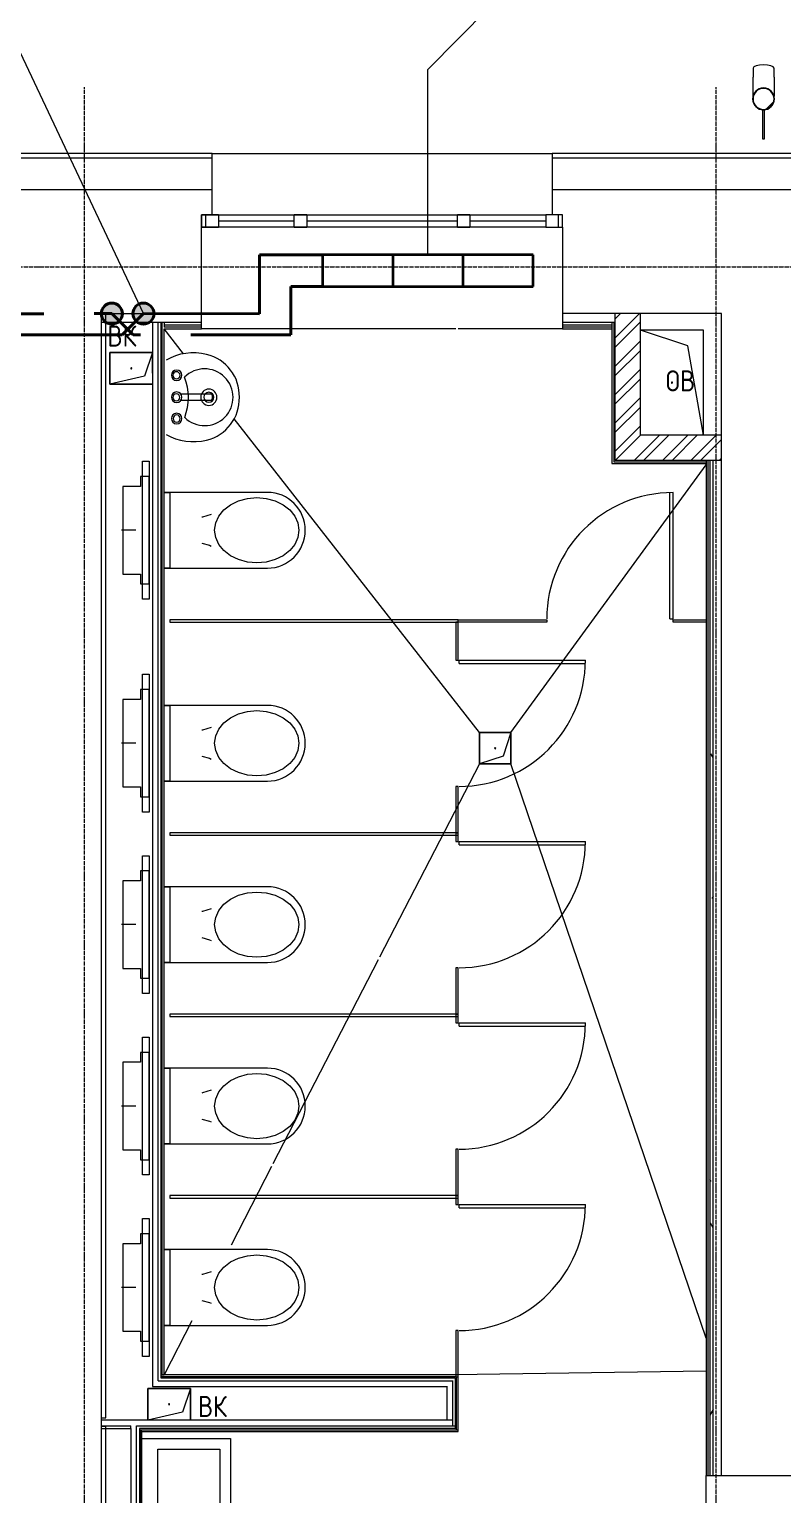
# Model space of a CAD drawing. Header units: millimetres. Extents: x -3929 to 624051, y 52832 to 514950.
# Drawn here: x 178546 to 182125, y 338339 to 345301 of the extents above; entities that cross this region are included whole.
import ezdxf
from ezdxf import colors
from ezdxf.entities.mleader import LeaderData, LeaderLine
from ezdxf.math import Vec2, Vec3

# ---------------------------------------------------------------- set-up
doc = ezdxf.new("R2010")
doc.units = ezdxf.units.MM
for name, pattern in [('ADSK_Линия сетки', [25, 20, -2.5, 0, -2.5]), ('ADSK_Штриховая_ш2 п1', [3, 2, -1]), ('Hidden', [7.14375, 4.7625, -2.38125])]:
    doc.linetypes.add(name, pattern=pattern)
for name, color, linetype, lineweight in [('_ Окна', 7, 'Continuous', 9), ('Аннотация', 7, 'Continuous', 18), ('Двери', 7, 'Continuous', 9), ('Двери открывание', 7, 'Continuous', 9), ('Обобщенные модели', 7, 'Continuous', 18), ('ОВ-О-Оборудование', 32, 'Continuous', 35), ('ОВ-ТЕКСТ', 7, 'Continuous', 25), ('Окна', 7, 'Continuous', 9), ('Оси', 253, 'Continuous', 9), ('Перекрытие', 7, 'Continuous', 18), ('Сантехника', 7, 'Continuous', 18), ('Стены внутренние', 7, 'Continuous', 18), ('Стены наружные', 7, 'Continuous', 18), ('Стены несущие', 7, 'Continuous', 30), ('Стены отделка', 7, 'Continuous', 30), ('Стены штриховка', 7, 'Continuous', 9)]:
    doc.layers.add(name, color=color, linetype=linetype, lineweight=lineweight)
doc.layers.add('стояки', color=7, linetype='Continuous')
doc.layers.add('т11.1', color=1, linetype='Continuous', true_color=0xff0000)
doc.layers.add('т21.1', color=5, linetype='Continuous', true_color=0x0000ff)
doc.styles.add('GOST Common_4', font='GOST_Common.ttf', dxfattribs={"width": 0.9, "height": 200})
doc.styles.add('СТИЛЬ', font='simplex.shx', dxfattribs={"width": 0.65})

# ---------------------------------------------------------------- blocks, each defined once
blk = doc.blocks.new('*U2876')
at = {"layer": 'ОВ-О-Оборудование', "color": 32, "ltscale": 0.1, "true_color": 0xcd6928}
for p, q in [((500, 75), (-500, 75)), ((-500, 75), (-500, -75)), ((-166.7, 75), (-166.7, -75)), ((166.7, 75), (166.7, -75)), ((500, -75), (500, 75)), ((-500, -75), (500, -75))]:
    blk.add_line(p, q, dxfattribs=at)
blk = doc.blocks.new('3 этаж')
at = {"color": 253, "linetype": 'Continuous', "lineweight": 0}
for p, q in [((372068, -66379.9), (372183.1, -66264.9)), ((372068, -66290.1), (372093.2, -66264.9)), ((372068, -66424.8), (372188, -66304.8)), ((372068, -66514.6), (372188, -66394.6)), ((372068, -66559.5), (372188, -66439.5)), ((372068, -66649.3), (372188, -66529.3)), ((372068, -66694.2), (372188, -66574.2)), ((372068, -66784), (372188, -66664)), ((372068, -66828.9), (372188, -66708.9)), ((372068, -66918.7), (372188, -66798.7)), ((372068.8, -66962.9), (372188.8, -66842.9)), ((372158.6, -66962.9), (372278.6, -66842.9)), ((372203.5, -66962.9), (372323.5, -66842.9)), ((372293.3, -66962.9), (372413.3, -66842.9)), ((372338.2, -66962.9), (372458.2, -66842.9)), ((372428, -66962.9), (372548, -66842.9)), ((372472.9, -66962.9), (372573, -66862.7)), ((372562.7, -66962.9), (372573, -66952.5))]:
    blk.add_line(p, q, dxfattribs=at)
at = {"layer": '_ Окна', "color": 253, "lineweight": 0}
for p, q in [((370103.4, -65854.9), (370103.4, -65794.9)), ((370103.4, -65794.9), (370183.4, -65794.9)), ((370123.4, -65854.9), (370123.4, -65794.9)), ((370183.4, -65794.9), (370183.4, -65854.9)), ((370543.4, -65854.9), (370543.4, -65794.9)), ((370543.4, -65794.9), (370603.4, -65794.9)), ((370603.4, -65794.9), (370603.4, -65854.9)), ((371318.4, -65854.9), (371318.4, -65794.9)), ((371318.4, -65794.9), (371378.4, -65794.9)), ((371378.4, -65794.9), (371378.4, -65854.9)), ((371738.4, -65794.9), (371738.4, -65854.9)), ((371818.4, -65794.9), (371738.4, -65794.9)), ((371798.4, -65854.9), (371798.4, -65794.9)), ((371818.4, -65854.9), (371818.4, -65794.9)), ((370183.4, -65854.9), (370103.4, -65854.9)), ((370183.4, -65824.9), (370543.4, -65824.9)), ((370603.4, -65854.9), (370543.4, -65854.9)), ((370603.4, -65824.9), (371318.4, -65824.9)), ((371378.4, -65854.9), (371318.4, -65854.9)), ((371378.4, -65824.9), (371738.4, -65824.9)), ((371738.4, -65854.9), (371818.4, -65854.9))]:
    blk.add_line(p, q, dxfattribs=at)
at = {"layer": 'Двери', "color": 253, "lineweight": 0}
for p, q in [((372327.2, -67715.3), (372327.2, -67115.3)), ((372343.2, -67715.3), (372343.2, -67115.3)), ((372327.2, -67715.3), (372343.2, -67715.3)), ((371327, -67927.3), (371327, -67911.3)), ((371327, -67911.3), (371927, -67911.3)), ((371327, -67927.3), (371927, -67927.3)), ((371327, -68789.3), (371327, -68773.3)), ((371327, -68773.3), (371927, -68773.3)), ((371327, -68789.3), (371927, -68789.3)), ((371927, -68789.3), (371927, -68773.3)), ((371327, -69651.3), (371327, -69635.3)), ((371327, -69635.3), (371927, -69635.3)), ((371327, -69651.3), (371927, -69651.3)), ((371927, -69651.3), (371927, -69635.3)), ((371327, -70513.3), (371327, -70497.3)), ((371327, -70497.3), (371927, -70497.3)), ((371327, -70513.3), (371927, -70513.3)), ((371927, -70513.3), (371927, -70497.3))]:
    blk.add_line(p, q, dxfattribs=at)
at = {"layer": 'Двери открывание', "color": 253, "lineweight": 0}
for centre, start, end in [((372343.2, -67715.3), 90, 180), ((371327, -67911.3), 270, 0), ((371327, -68773.3), 270, 0), ((371327, -69635.3), 270, 0), ((371327, -70497.3), 270, 0)]:
    blk.add_arc(centre, 600, start, end, dxfattribs=at)
at = {"layer": 'Обобщенные модели', "color": 253, "lineweight": 0}
for p, q in [((372723, -65098.7), (372723, -65141.2)), ((372823, -65141.2), (372823, -65098.7)), ((372723, -65143.6), (372723, -65141.2)), ((372723, -65149.2), (372723, -65143.6)), ((372723, -65154.8), (372723, -65149.2)), ((372723, -65160.2), (372723, -65154.8)), ((372723, -65165.6), (372723, -65160.2)), ((372723, -65170.8), (372723, -65165.6)), ((372723, -65175.9), (372723, -65170.8)), ((372823, -65141.2), (372823, -65146.9)), ((372823, -65146.9), (372823, -65152.5)), ((372823, -65152.5), (372823, -65158)), ((372823, -65158), (372823, -65163.4)), ((372823, -65163.4), (372823, -65168.6)), ((372823, -65168.6), (372823, -65173.8)), ((372723, -65180.9), (372723, -65175.9)), ((372723, -65185.7), (372723, -65180.9)), ((372723, -65190.4), (372723, -65185.7)), ((372723, -65195), (372723, -65190.4)), ((372723, -65199.4), (372723, -65195)), ((372723, -65203.6), (372723, -65199.4)), ((372723, -65207.6), (372723, -65203.6)), ((372723, -65211.5), (372723, -65207.6)), ((372723, -65215.2), (372723, -65211.5)), ((372723, -65218.7), (372723, -65215.2)), ((372723, -65222), (372723, -65218.7)), ((372723, -65225), (372723, -65222)), ((372723, -65227.9), (372723, -65225)), ((372723, -65230.6), (372723, -65227.9)), ((372723, -65231.9), (372723, -65230.6)), ((372823, -65173.8), (372823, -65178.8)), ((372823, -65178.8), (372823, -65183.7)), ((372823, -65183.7), (372823, -65188.5)), ((372823, -65188.5), (372823, -65193.1)), ((372823, -65193.1), (372823, -65197.6)), ((372823, -65197.6), (372823, -65201.9)), ((372823, -65201.9), (372823, -65206)), ((372823, -65206), (372823, -65209.9)), ((372823, -65209.9), (372823, -65213.7)), ((372823, -65213.7), (372823, -65217.2)), ((372823, -65217.2), (372823, -65220.6)), ((372823, -65220.6), (372823, -65223.8)), ((372823, -65223.8), (372823, -65226.7)), ((372823, -65226.7), (372823, -65229.5)), ((372823, -65229.5), (372823, -65231.9)), ((372768, -65296), (372768, -65434.9)), ((372778, -65434.9), (372778, -65296)), ((372768, -65434.9), (372778, -65434.9)), ((372488, -66342.9), (372188, -66342.9)), ((372413, -66417.9), (372188, -66342.9)), ((372488, -66342.9), (372188, -66342.9)), ((372488, -66842.9), (372488, -66342.9)), ((372488, -66842.9), (372488, -66342.9)), ((372488, -66842.9), (372413, -66417.9)), ((369668, -66600.4), (369668, -66450.4)), ((369668, -66450.4), (369870.4, -66450.4)), ((369870.4, -66450.4), (369668, -66450.4)), ((369668, -66450.4), (369668, -66600.4)), ((369870.4, -66450.4), (369832.9, -66562.9)), ((369870.4, -66450.4), (369870.4, -66600.4)), ((369870.4, -66547.6), (369870.4, -66450.4)), ((369832.9, -66562.9), (369668, -66600.4)), ((369870.4, -66600.4), (369668, -66600.4)), ((369668, -66600.4), (369867.4, -66600.4)), ((371323, -67719.3), (369953, -67719.3)), ((369953, -67719.3), (369953, -67731.3)), ((369953, -67731.3), (371323, -67731.3)), ((371323, -67731.3), (371311, -67731.3)), ((371311, -67731.3), (371311, -67911.3)), ((371323, -67731.3), (371323, -67719.3)), ((371323, -67719.3), (371743.2, -67719.3)), ((371323, -67731.3), (371323, -67719.3)), ((371743.2, -67731.3), (371323, -67731.3)), ((371323, -67911.3), (371323, -67731.3)), ((371743.2, -67719.3), (371743.2, -67731.3)), ((372343.2, -67719.3), (372500.2, -67719.3)), ((372343.2, -67731.3), (372343.2, -67719.3)), ((372500.2, -67731.3), (372343.2, -67731.3)), ((372500.2, -67719.3), (372500.2, -67731.3)), ((371311, -67911.3), (371323, -67911.3)), ((371423, -68404.9), (371423, -68254.9)), ((371423, -68254.9), (371573, -68254.9)), ((371573, -68254.9), (371423, -68254.9)), ((371423, -68254.9), (371423, -68404.9)), ((371573, -68254.9), (371535.5, -68367.4)), ((371573, -68254.9), (371573, -68404.9)), ((371573, -68404.9), (371573, -68254.9)), ((371535.5, -68367.4), (371423, -68404.9)), ((371573, -68404.9), (371423, -68404.9)), ((371423, -68404.9), (371573, -68404.9)), ((371323, -68511.3), (371311, -68511.3)), ((371311, -68511.3), (371311, -68731.3)), ((371323, -68731.3), (371323, -68511.3)), ((371323, -68731.3), (369953, -68731.3)), ((369953, -68731.3), (369953, -68743.3)), ((369953, -68743.3), (371323, -68743.3)), ((371323, -68731.3), (371311, -68731.3)), ((371311, -68731.3), (371311, -68773.3)), ((371311, -68731.3), (371323, -68731.3)), ((371311, -68773.3), (371323, -68773.3)), ((371323, -68743.3), (371323, -68731.3)), ((371323, -68773.3), (371323, -68731.3)), ((371323, -69373.3), (371311, -69373.3)), ((371311, -69373.3), (371311, -69593.3)), ((371323, -69593.3), (371323, -69373.3)), ((371323, -69593.3), (369953, -69593.3)), ((369953, -69593.3), (369953, -69605.3)), ((369953, -69605.3), (371323, -69605.3)), ((371323, -69593.3), (371311, -69593.3)), ((371311, -69593.3), (371311, -69635.3)), ((371311, -69593.3), (371323, -69593.3)), ((371323, -69605.3), (371323, -69593.3)), ((371323, -69635.3), (371323, -69593.3)), ((371311, -69635.3), (371323, -69635.3)), ((371323, -70235.3), (371311, -70235.3)), ((371311, -70235.3), (371311, -70455.3)), ((371323, -70455.3), (371323, -70235.3)), ((371323, -70455.3), (369953, -70455.3)), ((369953, -70455.3), (369953, -70467.3)), ((371311, -70455.3), (371323, -70455.3)), ((371323, -70455.3), (371311, -70455.3)), ((371311, -70455.3), (371311, -70497.3)), ((371323, -70467.3), (371323, -70455.3)), ((371323, -70497.3), (371323, -70455.3)), ((369953, -70467.3), (371323, -70467.3)), ((371311, -70497.3), (371323, -70497.3)), ((371323, -71097.3), (371311, -71097.3)), ((371311, -71097.3), (371311, -71317.3)), ((371323, -71317.3), (371323, -71097.3)), ((371311, -71317.3), (371323, -71317.3)), ((369848, -71522.3), (369848, -71372.3)), ((369848, -71372.3), (370050.4, -71372.3)), ((370050.4, -71372.3), (369848, -71372.3)), ((369848, -71372.3), (369848, -71522.3)), ((370050.4, -71372.3), (370012.9, -71484.8)), ((370050.4, -71372.3), (370050.4, -71522.3)), ((370050.4, -71522.3), (370050.4, -71372.3)), ((370012.9, -71484.8), (369848, -71522.3))]:
    blk.add_line(p, q, dxfattribs=at)
at = {"layer": 'Обобщенные модели', "color": 253, "linetype": 'Continuous', "lineweight": 0}
blk.add_line((372787.2, -65291.6), (372820.8, -65258), dxfattribs=at)
at = {"layer": 'Обобщенные модели', "color": 253, "lineweight": 0}
for centre, radius, start, end in [((372773, -65244.9), 52, 90, 270), ((372773, -65244.9), 50, 90, 270), ((372773, -65244.9), 52, 270, 90), ((372773, -65244.9), 50, 270, 90), ((369769.2, -66525.4), 2.5, 0, 180), ((369769.2, -66525.4), 2.5, 120, 180), ((369769.2, -66525.4), 2.5, 180, 0), ((369769.2, -66525.4), 2.5, 240, 345), ((369769.2, -66525.4), 2.5, 15, 90), ((372338, -66592.9), 2.5, 0, 180), ((372338, -66592.9), 2.5, 60, 180), ((372338, -66592.9), 2.5, 180, 0), ((372338, -66592.9), 2.5, 180, 285), ((372338, -66592.9), 2.5, 15, 30), ((371498, -68329.9), 2.5, 0, 180), ((371498, -68329.9), 2.5, 120, 180), ((371498, -68329.9), 2.5, 180, 0), ((371498, -68329.9), 2.5, 240, 345), ((371498, -68329.9), 2.5, 15, 90), ((369949.2, -71447.3), 2.5, 0, 180), ((369949.2, -71447.3), 2.5, 120, 180), ((369949.2, -71447.3), 2.5, 180, 0), ((369949.2, -71447.3), 2.5, 240, 345), ((369949.2, -71447.3), 2.5, 15, 90)]:
    blk.add_arc(centre, radius, start, end, dxfattribs=at)
for start_param, end_param in [(4.712389, 6.283185), (3.141593, 4.712389)]:
    blk.add_ellipse((372773, -65098.7), major_axis=(-50, 0), ratio=0.309017, start_param=start_param, end_param=end_param, dxfattribs=at)
at = {"layer": 'Окна', "color": 253, "lineweight": 0}
for p, q in [((370103.4, -65794.9), (370103.4, -65854.9)), ((370183.4, -65794.9), (370103.4, -65794.9)), ((370183.4, -65794.9), (370543.4, -65794.9)), ((370603.4, -65794.9), (370543.4, -65794.9)), ((370603.4, -65794.9), (371318.4, -65794.9)), ((371378.4, -65794.9), (371318.4, -65794.9)), ((371378.4, -65794.9), (371738.4, -65794.9)), ((371818.4, -65794.9), (371738.4, -65794.9)), ((371818.4, -65854.9), (371818.4, -65794.9)), ((370103.4, -65854.9), (370183.4, -65854.9)), ((370543.4, -65854.9), (370183.4, -65854.9)), ((370543.4, -65854.9), (370603.4, -65854.9)), ((371318.4, -65854.9), (370603.4, -65854.9)), ((371318.4, -65854.9), (371378.4, -65854.9)), ((371738.4, -65854.9), (371378.4, -65854.9)), ((371738.4, -65854.9), (371818.4, -65854.9))]:
    blk.add_line(p, q, dxfattribs=at)
at = {"layer": 'Оси', "color": 253, "linetype": 'ADSK_Линия сетки', "lineweight": 0}
for p, q in [((369547.6, -89970), (369547.6, -65189.4)), ((372547.6, -89970), (372547.6, -65189.4)), ((351838.9, -66042.4), (418402.9, -66042.4))]:
    blk.add_line(p, q, dxfattribs=at)
at = {"layer": 'Перекрытие', "color": 253, "lineweight": 0}
for p, q in [((370017.4, -66455.6), (369925.5, -66337.9)), ((371423, -68254.9), (370258.8, -66764.5)), ((371573, -68254.9), (372500.2, -66982.8)), ((371423, -68404.9), (370949.1, -69323.3)), ((372500, -71133.8), (371573, -68404.9)), ((370943, -69335.3), (370442.5, -70305.3)), ((370436.3, -70317.3), (370243.4, -70691.1)), ((370057.7, -71051.1), (369925.5, -71307.3)), ((372500, -71290.5), (371303, -71307.3))]:
    blk.add_line(p, q, dxfattribs=at)
at = {"layer": 'Сантехника', "color": 253, "lineweight": 0}
for p, q in [((370149.2, -66647.4), (370005, -66647.4)), ((370149.2, -66677.4), (370005, -66677.4)), ((369823, -67621.8), (369823, -66966.8)), ((369823, -66966.8), (369854, -66966.8)), ((369854, -66966.8), (369854, -67621.8)), ((369814, -67039.3), (369814, -67086.3)), ((369854, -67039.3), (369814, -67039.3)), ((369854, -67549.3), (369854, -67039.3)), ((369729, -67086.3), (369729, -67502.3)), ((369814, -67086.3), (369729, -67086.3)), ((369910.2, -67114.3), (369908, -67114.3)), ((369908, -67114.3), (369910.2, -67114.3)), ((370416.1, -67114.3), (369925.4, -67114.3)), ((369925.4, -67114.3), (369953, -67114.3)), ((369953, -67114.3), (369953, -67474.3)), ((370209.2, -67197.7), (370240.8, -67173.1)), ((370240.8, -67173.1), (370278.7, -67154.7)), ((370278.7, -67154.7), (370321, -67143.2)), ((370321, -67143.2), (370365.5, -67139.3)), ((370365.5, -67139.3), (370410, -67143.2)), ((370410, -67143.2), (370452.3, -67154.7)), ((370452.3, -67154.7), (370490.2, -67173.1)), ((370490.2, -67173.1), (370521.9, -67197.7)), ((370107.9, -67232), (370105.2, -67232.6)), ((370149.3, -67219.3), (370107.9, -67232)), ((370165.5, -67294.3), (370170.5, -67259.8)), ((370170.5, -67259.8), (370185.3, -67227.1)), ((370185.3, -67227.1), (370209.2, -67197.7)), ((370521.9, -67197.7), (370545.7, -67227.1)), ((370545.7, -67227.1), (370560.5, -67259.8)), ((370560.5, -67259.8), (370565.5, -67294.3)), ((369790.7, -67294.3), (369722.7, -67294.3)), ((370170.5, -67328.8), (370165.5, -67294.3)), ((370185.3, -67361.6), (370170.5, -67328.8)), ((370560.5, -67328.8), (370545.7, -67361.6)), ((370565.5, -67294.3), (370560.5, -67328.8)), ((370105.2, -67356), (370140.7, -67366)), ((370140.7, -67366), (370149.3, -67369.3)), ((370209.2, -67390.9), (370185.3, -67361.6)), ((370240.8, -67415.5), (370209.2, -67390.9)), ((370521.9, -67390.9), (370490.2, -67415.5)), ((370545.7, -67361.6), (370521.9, -67390.9)), ((370278.7, -67434), (370240.8, -67415.5)), ((370321, -67445.4), (370278.7, -67434)), ((370365.5, -67449.3), (370321, -67445.4)), ((370410, -67445.4), (370365.5, -67449.3)), ((370452.3, -67434), (370410, -67445.4)), ((370490.2, -67415.5), (370452.3, -67434)), ((369729, -67502.3), (369814, -67502.3)), ((369814, -67502.3), (369814, -67549.3)), ((369908, -67474.3), (369910.2, -67474.3)), ((369910.2, -67474.3), (369908, -67474.3)), ((369925.4, -67474.3), (370416.1, -67474.3)), ((369953, -67474.3), (369925.4, -67474.3)), ((369814, -67549.3), (369854, -67549.3)), ((369854, -67621.8), (369823, -67621.8)), ((369823, -68633.8), (369823, -67978.8)), ((369823, -67978.8), (369854, -67978.8)), ((369854, -67978.8), (369854, -68633.8)), ((369814, -68051.3), (369814, -68098.3)), ((369854, -68051.3), (369814, -68051.3)), ((369854, -68561.3), (369854, -68051.3)), ((369729, -68098.3), (369729, -68514.3)), ((369814, -68098.3), (369729, -68098.3)), ((369910.2, -68126.3), (369908, -68126.3)), ((369908, -68126.3), (369910.2, -68126.3)), ((370416.1, -68126.3), (369925.4, -68126.3)), ((369925.4, -68126.3), (369953, -68126.3)), ((369953, -68126.3), (369953, -68486.3)), ((370278.7, -68166.7), (370321, -68155.2)), ((370321, -68155.2), (370365.5, -68151.3)), ((370365.5, -68151.3), (370410, -68155.2)), ((370410, -68155.2), (370452.3, -68166.7)), ((370149.3, -68231.3), (370107.9, -68244)), ((370185.3, -68239.1), (370209.2, -68209.7)), ((370209.2, -68209.7), (370240.8, -68185.1)), ((370240.8, -68185.1), (370278.7, -68166.7)), ((370452.3, -68166.7), (370490.2, -68185.1)), ((370490.2, -68185.1), (370521.9, -68209.7)), ((370521.9, -68209.7), (370545.7, -68239.1)), ((370107.9, -68244), (370105.2, -68244.6)), ((370165.5, -68306.3), (370170.5, -68271.8)), ((370170.5, -68271.8), (370185.3, -68239.1)), ((370545.7, -68239.1), (370560.5, -68271.8)), ((370560.5, -68271.8), (370565.5, -68306.3)), ((369790.7, -68306.3), (369722.7, -68306.3)), ((370105.2, -68368), (370140.7, -68378)), ((370170.5, -68340.8), (370165.5, -68306.3)), ((370185.3, -68373.6), (370170.5, -68340.8)), ((370209.2, -68402.9), (370185.3, -68373.6)), ((370545.7, -68373.6), (370521.9, -68402.9)), ((370560.5, -68340.8), (370545.7, -68373.6)), ((370565.5, -68306.3), (370560.5, -68340.8)), ((370140.7, -68378), (370149.3, -68381.3)), ((370240.8, -68427.5), (370209.2, -68402.9)), ((370278.7, -68446), (370240.8, -68427.5)), ((370490.2, -68427.5), (370452.3, -68446)), ((370521.9, -68402.9), (370490.2, -68427.5)), ((369908, -68486.3), (369910.2, -68486.3)), ((369910.2, -68486.3), (369908, -68486.3)), ((369925.4, -68486.3), (370416.1, -68486.3)), ((369953, -68486.3), (369925.4, -68486.3)), ((370321, -68457.4), (370278.7, -68446)), ((370365.5, -68461.3), (370321, -68457.4)), ((370410, -68457.4), (370365.5, -68461.3)), ((370452.3, -68446), (370410, -68457.4)), ((369729, -68514.3), (369814, -68514.3)), ((369814, -68514.3), (369814, -68561.3)), ((369814, -68561.3), (369854, -68561.3)), ((369854, -68633.8), (369823, -68633.8)), ((369823, -69495.8), (369823, -68840.8)), ((369823, -68840.8), (369854, -68840.8)), ((369854, -68840.8), (369854, -69495.8)), ((369814, -68913.3), (369814, -68960.3)), ((369854, -68913.3), (369814, -68913.3)), ((369854, -69423.3), (369854, -68913.3)), ((369729, -68960.3), (369729, -69376.3)), ((369814, -68960.3), (369729, -68960.3)), ((369910.2, -68988.3), (369908, -68988.3)), ((369908, -68988.3), (369910.2, -68988.3)), ((370416.1, -68988.3), (369925.4, -68988.3)), ((369925.4, -68988.3), (369953, -68988.3)), ((369953, -68988.3), (369953, -69348.3)), ((370209.2, -69071.7), (370240.8, -69047.1)), ((370240.8, -69047.1), (370278.7, -69028.7)), ((370278.7, -69028.7), (370321, -69017.2)), ((370321, -69017.2), (370365.5, -69013.3)), ((370365.5, -69013.3), (370410, -69017.2)), ((370410, -69017.2), (370452.3, -69028.7)), ((370452.3, -69028.7), (370490.2, -69047.1)), ((370490.2, -69047.1), (370521.9, -69071.7)), ((370107.9, -69106), (370105.2, -69106.6)), ((370149.3, -69093.3), (370107.9, -69106)), ((370165.5, -69168.3), (370170.5, -69133.8)), ((370170.5, -69133.8), (370185.3, -69101.1)), ((370185.3, -69101.1), (370209.2, -69071.7)), ((370521.9, -69071.7), (370545.7, -69101.1)), ((370545.7, -69101.1), (370560.5, -69133.8)), ((370560.5, -69133.8), (370565.5, -69168.3)), ((369790.7, -69168.3), (369722.7, -69168.3)), ((370170.5, -69202.8), (370165.5, -69168.3)), ((370185.3, -69235.6), (370170.5, -69202.8)), ((370560.5, -69202.8), (370545.7, -69235.6)), ((370565.5, -69168.3), (370560.5, -69202.8)), ((370105.2, -69230), (370140.7, -69240)), ((370140.7, -69240), (370149.3, -69243.3)), ((370209.2, -69264.9), (370185.3, -69235.6)), ((370240.8, -69289.5), (370209.2, -69264.9)), ((370521.9, -69264.9), (370490.2, -69289.5)), ((370545.7, -69235.6), (370521.9, -69264.9)), ((369908, -69348.3), (369910.2, -69348.3)), ((369910.2, -69348.3), (369908, -69348.3)), ((369925.4, -69348.3), (370416.1, -69348.3)), ((369953, -69348.3), (369925.4, -69348.3)), ((370278.7, -69308), (370240.8, -69289.5)), ((370321, -69319.4), (370278.7, -69308)), ((370365.5, -69323.3), (370321, -69319.4)), ((370410, -69319.4), (370365.5, -69323.3)), ((370452.3, -69308), (370410, -69319.4)), ((370490.2, -69289.5), (370452.3, -69308)), ((369729, -69376.3), (369814, -69376.3)), ((369814, -69376.3), (369814, -69423.3)), ((369814, -69423.3), (369854, -69423.3)), ((369854, -69495.8), (369823, -69495.8)), ((369823, -70357.8), (369823, -69702.8)), ((369823, -69702.8), (369854, -69702.8)), ((369854, -69702.8), (369854, -70357.8)), ((369729, -69822.3), (369729, -70238.3)), ((369814, -69822.3), (369729, -69822.3)), ((369814, -69775.3), (369814, -69822.3)), ((369854, -69775.3), (369814, -69775.3)), ((369854, -70285.3), (369854, -69775.3)), ((369910.2, -69850.3), (369908, -69850.3)), ((369908, -69850.3), (369910.2, -69850.3)), ((370416.1, -69850.3), (369925.4, -69850.3)), ((369925.4, -69850.3), (369953, -69850.3)), ((369953, -69850.3), (369953, -70210.3)), ((370240.8, -69909.1), (370278.7, -69890.7)), ((370278.7, -69890.7), (370321, -69879.2)), ((370321, -69879.2), (370365.5, -69875.3)), ((370365.5, -69875.3), (370410, -69879.2)), ((370410, -69879.2), (370452.3, -69890.7)), ((370452.3, -69890.7), (370490.2, -69909.1)), ((370107.9, -69968), (370105.2, -69968.6)), ((370149.3, -69955.3), (370107.9, -69968)), ((370170.5, -69995.8), (370185.3, -69963.1)), ((370185.3, -69963.1), (370209.2, -69933.7)), ((370209.2, -69933.7), (370240.8, -69909.1)), ((370490.2, -69909.1), (370521.9, -69933.7)), ((370521.9, -69933.7), (370545.7, -69963.1)), ((370545.7, -69963.1), (370560.5, -69995.8)), ((369790.7, -70030.3), (369722.7, -70030.3)), ((370165.5, -70030.3), (370170.5, -69995.8)), ((370170.5, -70064.8), (370165.5, -70030.3)), ((370560.5, -69995.8), (370565.5, -70030.3)), ((370565.5, -70030.3), (370560.5, -70064.8)), ((370105.2, -70092), (370140.7, -70102)), ((370140.7, -70102), (370149.3, -70105.3)), ((370185.3, -70097.6), (370170.5, -70064.8)), ((370209.2, -70126.9), (370185.3, -70097.6)), ((370545.7, -70097.6), (370521.9, -70126.9)), ((370560.5, -70064.8), (370545.7, -70097.6)), ((370240.8, -70151.5), (370209.2, -70126.9)), ((370278.7, -70170), (370240.8, -70151.5)), ((370321, -70181.4), (370278.7, -70170)), ((370365.5, -70185.3), (370321, -70181.4)), ((370410, -70181.4), (370365.5, -70185.3)), ((370452.3, -70170), (370410, -70181.4)), ((370490.2, -70151.5), (370452.3, -70170)), ((370521.9, -70126.9), (370490.2, -70151.5)), ((369729, -70238.3), (369814, -70238.3)), ((369814, -70238.3), (369814, -70285.3)), ((369908, -70210.3), (369910.2, -70210.3)), ((369910.2, -70210.3), (369908, -70210.3)), ((369925.4, -70210.3), (370416.1, -70210.3)), ((369953, -70210.3), (369925.4, -70210.3)), ((369814, -70285.3), (369854, -70285.3)), ((369854, -70357.8), (369823, -70357.8)), ((369823, -71219.8), (369823, -70564.8)), ((369823, -70564.8), (369854, -70564.8)), ((369854, -70564.8), (369854, -71219.8)), ((369814, -70637.3), (369814, -70684.3)), ((369854, -70637.3), (369814, -70637.3)), ((369854, -71147.3), (369854, -70637.3)), ((369729, -70684.3), (369729, -71100.3)), ((369814, -70684.3), (369729, -70684.3)), ((369910.2, -70712.3), (369908, -70712.3)), ((369908, -70712.3), (369910.2, -70712.3)), ((370416.1, -70712.3), (369925.4, -70712.3)), ((369925.4, -70712.3), (369953, -70712.3)), ((369953, -70712.3), (369953, -71072.3)), ((370278.7, -70752.7), (370321, -70741.2)), ((370321, -70741.2), (370365.5, -70737.3)), ((370365.5, -70737.3), (370410, -70741.2)), ((370410, -70741.2), (370452.3, -70752.7)), ((370185.3, -70825.1), (370209.2, -70795.7)), ((370209.2, -70795.7), (370240.8, -70771.1)), ((370240.8, -70771.1), (370278.7, -70752.7)), ((370452.3, -70752.7), (370490.2, -70771.1)), ((370490.2, -70771.1), (370521.9, -70795.7)), ((370521.9, -70795.7), (370545.7, -70825.1)), ((370107.9, -70830), (370105.2, -70830.6)), ((370149.3, -70817.3), (370107.9, -70830)), ((370165.5, -70892.3), (370170.5, -70857.8)), ((370170.5, -70857.8), (370185.3, -70825.1)), ((370545.7, -70825.1), (370560.5, -70857.8)), ((370560.5, -70857.8), (370565.5, -70892.3)), ((369790.7, -70892.3), (369722.7, -70892.3)), ((370170.5, -70926.8), (370165.5, -70892.3)), ((370185.3, -70959.6), (370170.5, -70926.8)), ((370560.5, -70926.8), (370545.7, -70959.6)), ((370565.5, -70892.3), (370560.5, -70926.8)), ((370105.2, -70954), (370140.7, -70964)), ((370140.7, -70964), (370149.3, -70967.3)), ((370209.2, -70988.9), (370185.3, -70959.6)), ((370240.8, -71013.5), (370209.2, -70988.9)), ((370278.7, -71032), (370240.8, -71013.5)), ((370490.2, -71013.5), (370452.3, -71032)), ((370521.9, -70988.9), (370490.2, -71013.5)), ((370545.7, -70959.6), (370521.9, -70988.9)), ((369908, -71072.3), (369910.2, -71072.3)), ((369910.2, -71072.3), (369908, -71072.3)), ((369925.4, -71072.3), (370416.1, -71072.3)), ((369953, -71072.3), (369925.4, -71072.3)), ((370321, -71043.4), (370278.7, -71032)), ((370365.5, -71047.3), (370321, -71043.4)), ((370410, -71043.4), (370365.5, -71047.3)), ((370452.3, -71032), (370410, -71043.4)), ((369729, -71100.3), (369814, -71100.3)), ((369814, -71100.3), (369814, -71147.3)), ((369814, -71147.3), (369854, -71147.3)), ((369854, -71219.8), (369823, -71219.8)), ((369820, -71610.7), (370240, -71610.7)), ((370240, -71610.7), (370240, -73610.7)), ((369895, -71660.7), (370190, -71660.7)), ((369895, -73560.7), (369895, -71660.7)), ((370190, -71660.7), (370190, -73560.7))]:
    blk.add_line(p, q, dxfattribs=at)
for centre, radius, start, end in [((370065.1, -66715.7), 264.4, 76.36495, 119.63505), ((370065.1, -66715.7), 264.4, 76.36495, 119.63505), ((370079.5, -66656.5), 203.5, 358.34422, 76.36495), ((370079.5, -66656.5), 203.5, 358.34422, 76.36495), ((369985, -66558), 25, 90, 270), ((369984, -66558), 17, 90, 270), ((369984, -66558), 17, 270, 90), ((369985, -66558), 25, 270, 90), ((370117.9, -66662.4), 135, 225.46291, 135.05561), ((369774, -66663.9), 266.6, 339.19864, 21.31988), ((370137.9, -66662.4), 38.6, 90, 270), ((370137.9, -66662.4), 38.6, 270, 90), ((369985, -66662.4), 25, 90, 270), ((369983.6, -66663.1), 16.8, 0, 180), ((369983.6, -66663.1), 16.8, 180, 0), ((369985, -66662.4), 25, 270, 90), ((370137.9, -66662.4), 23.5, 90, 270), ((370079.5, -66668.2), 203.5, 283.63505, 1.65578), ((370079.5, -66668.2), 203.5, 283.63505, 1.65578), ((370137.9, -66662.4), 23.5, 270, 90), ((369985, -66763.6), 25, 90, 270), ((369985, -66763.6), 17, 90, 270), ((369985, -66763.6), 25, 270, 90), ((369985, -66763.6), 17, 270, 90), ((370065.1, -66609), 264.4, 240.36495, 283.63505), ((370065.1, -66609), 264.4, 240.36495, 283.63505), ((370416.1, -67294.3), 180, 270, 90), ((370416.1, -68306.3), 180, 270, 90), ((370416.1, -69168.3), 180, 270, 90), ((370416.1, -70030.3), 180, 270, 90), ((370416.1, -70892.3), 180, 270, 90)]:
    blk.add_arc(centre, radius, start, end, dxfattribs=at)
blk.add_ellipse((370149.2, -66662.4), major_axis=(0, -15), ratio=0.428525, start_param=0, end_param=3.141593, dxfattribs=at)
at = {"layer": 'Стены внутренние', "color": 253, "lineweight": 0}
for p, q in [((371311, -66337.9), (370103.4, -66337.9)), ((371818.4, -66337.9), (371323, -66337.9)), ((372500, -72626.4), (372500, -71786.4))]:
    blk.add_line(p, q, dxfattribs=at)
at = {"layer": 'Стены внутренние', "color": 253, "linetype": 'Continuous', "lineweight": 0}
for p, q in [((372533, -68373.4), (372523.2, -68356.4)), ((372533, -69034.2), (372527.6, -69043.5)), ((372523.7, -70389.2), (372518, -70379.4)), ((372533, -70608.6), (372520.5, -70586.9)), ((372533, -71472.6), (372518, -71498.6)), ((372519.9, -71698.6), (372518, -71701.8))]:
    blk.add_line(p, q, dxfattribs=at)
at = {"layer": 'Стены наружные', "color": 253, "lineweight": 0}
blk.add_line((370153.4, -65504.9), (371768.4, -65504.9), dxfattribs=at)
at = {"layer": 'Стены несущие', "color": 253, "lineweight": 0}
for p, q in [((368201.8, -65674.9), (370153.4, -65674.9)), ((370153.4, -65794.9), (370153.4, -65674.9)), ((371768.4, -65674.9), (373083, -65674.9)), ((371768.4, -65674.9), (371768.4, -65794.9)), ((370103.4, -66264.9), (370103.4, -65854.9)), ((371818.4, -65854.9), (371818.4, -66264.9)), ((369628, -66264.9), (370103.4, -66264.9)), ((369628, -73699.1), (369628, -66264.9)), ((372573, -66264.9), (371818.4, -66264.9)), ((372573, -71786.4), (372573, -66264.9)), ((372573, -71786.4), (372903, -71786.4))]:
    blk.add_line(p, q, dxfattribs=at)
at = {"layer": 'Стены отделка', "color": 253, "lineweight": 0}
for p, q in [((370153.4, -65504.9), (368201.8, -65504.9)), ((370153.4, -65674.9), (370153.4, -65504.9)), ((373273, -65504.9), (371768.4, -65504.9)), ((371768.4, -65504.9), (371768.4, -65674.9)), ((371768.4, -65524.9), (371769.4, -65524.9)), ((371768.4, -65674.9), (371768.4, -65674.9)), ((369648, -71512.3), (369648, -66264.9)), ((370103.4, -66337.9), (370103.4, -66264.9)), ((371818.4, -66264.9), (371818.4, -66337.9)), ((372068, -66962.9), (372068, -66264.9)), ((372188, -66842.9), (372188, -66264.9)), ((369628, -66304.9), (369925.5, -66304.9)), ((369870.5, -66304.9), (369870.5, -71362.6)), ((369910.5, -66304.9), (369910.5, -71322.3)), ((369925.5, -71307.6), (369925.5, -66337.9)), ((369925.5, -66337.9), (370103.4, -66337.9)), ((371819.4, -66304.9), (371818.4, -66304.9)), ((371818.4, -66337.9), (372053, -66337.9)), ((372053, -66304.9), (372053, -66977.9)), ((372573, -66842.9), (372188, -66842.9)), ((372053, -66977.9), (372500, -66977.9)), ((372573, -66962.9), (372068, -66962.9)), ((372500, -66962.9), (372500, -71786.4)), ((369870.5, -71362.6), (369910.5, -71362.6)), ((371323, -71307.3), (369910.5, -71307.3)), ((369910.5, -71307.6), (369925.5, -71307.6)), ((369910.5, -71322.3), (371308, -71322.3)), ((369910.5, -71362.6), (369910.5, -71362.3)), ((369910.5, -71362.3), (371268, -71362.3)), ((371268, -71362), (371268, -71522)), ((371308, -71322), (371308, -71562)), ((371323, -71577), (371323, -71307)), ((369628, -71512.3), (369648, -71512.3)), ((371295, -71522.3), (369628, -71522.3)), ((369648, -71552.3), (369628, -71552.3)), ((369628, -71562.3), (369768, -71562.3)), ((369648, -73684.1), (369648, -71552.3)), ((369768, -71562.3), (369768, -73684.1)), ((371314, -71562.3), (369808, -71562.3)), ((369808, -71562.3), (369808, -73659.1)), ((369820, -71577.3), (371323, -71577.3)), ((369820, -73644.1), (369820, -71577.3)), ((372500, -71786.4), (372573, -71786.4))]:
    blk.add_line(p, q, dxfattribs=at)
at = {"layer": 'Стены штриховка', "color": 253, "lineweight": 0}
for p, q in [((368202.8, -65524.9), (370153.4, -65524.9)), ((371769.4, -65524.9), (373083, -65524.9)), ((369897.5, -71335.3), (369897.5, -66304.9)), ((369916.5, -71307.6), (369916.5, -66304.9)), ((369925.5, -66304.9), (370103.4, -66304.9)), ((369925.5, -66304.9), (369925.5, -66328.9)), ((370103.4, -66319.9), (369925.5, -66319.9)), ((370103.4, -66328.9), (369925.5, -66328.9)), ((372053, -66319.9), (371818.4, -66319.9)), ((372053, -66328.9), (371818.4, -66328.9)), ((371819.4, -66304.9), (372068, -66304.9)), ((372062, -66304.9), (372062, -66968.9)), ((372062, -66968.9), (372500, -66968.9)), ((372509, -66962.9), (372509, -71786.4)), ((372518, -66962.9), (372518, -71786.4)), ((372533, -71786.4), (372533, -66962.9)), ((369897.5, -71335.3), (371295, -71335.3)), ((371314, -71316.3), (369910.5, -71316.3)), ((371295, -71335), (371295, -71549)), ((371314, -71568), (371314, -71316)), ((369628, -71549.3), (369768, -71549.3)), ((369768, -71562.3), (369768, -71549.3)), ((369795, -71549.3), (371308, -71549.3)), ((369795, -73672.1), (369795, -71549.3)), ((369808, -71568.3), (371323, -71568.3)), ((369820, -71577.3), (369808, -71577.3)), ((369814, -73644.1), (369814, -71577.3))]:
    blk.add_line(p, q, dxfattribs=at)
at = {"layer": 'Аннотация', "color": 253, "lineweight": 0, "style": 'GOST Common_4', "width": 0.9}
for s, p in [('ВК', (369655.8, -66421.5)), ('ОВ', (372308.7, -66634.6)), ('ВК', (370085.8, -71507.8))]:
    blk.add_text(s, height=100, dxfattribs=at).set_placement(p)

msp = doc.modelspace()

# ---------------------------------------------------------------- hatches: boundary and pattern name
at = {"layer": 'т11.1', "lineweight": 40}
h = msp.add_hatch(color=256, dxfattribs=at)
h.dxf.hatch_style = 1
h.paths.add_polyline_path([(179138.079, 343950.445, 1), (179038.079, 343950.445, 1)])
at = {"layer": 'т21.1', "linetype": 'ADSK_Штриховая_ш2 п1', "lineweight": 40, "ltscale": 50}
h = msp.add_hatch(color=256, dxfattribs=at)
h.dxf.hatch_style = 1
h.paths.add_polyline_path([(178988.079, 343950.445, 1), (178888.079, 343950.445, 1)])

# ---------------------------------------------------------------- linework, layer by layer
at = {"layer": 'стояки', "color": 7, "lineweight": 15}
msp.add_lwpolyline([(180439.123, 344229.105), (180439.123, 345110.035), (181305.05, 345987.918)], dxfattribs=at)
at = {"layer": 'т11.1', "lineweight": 40}
for p, q in [((179939.123, 344229.105), (179639.123, 344229.105)), ((179639.123, 344229.105), (179639.123, 343949.448)), ((179088.079, 343950.445), (178987.081, 343849.448)), ((179639.123, 343949.448), (179088.079, 343950.445)), ((177324.438, 343849.448), (178987.081, 343849.448))]:
    msp.add_line(p, q, dxfattribs=at)
msp.add_circle((179088.079, 343950.445), 50, dxfattribs=at)
at = {"layer": 'т21.1', "linetype": 'Hidden', "lineweight": 40, "ltscale": 100}
for p, q in [((179939.123, 344079.105), (179789.123, 344079.105)), ((179789.123, 344079.105), (179789.123, 343849.448)), ((177424.822, 343949.165), (178938.079, 343950.445)), ((178938.079, 343950.445), (179039.077, 343849.448)), ((179789.123, 343849.448), (179039.077, 343849.448))]:
    msp.add_line(p, q, dxfattribs=at)
at = {"layer": 'т21.1', "lineweight": 40, "ltscale": 50}
msp.add_circle((178938.079, 343950.445), 50, dxfattribs=at)

# ---------------------------------------------------------------- block references
at = {"layer": 'ОВ-О-Оборудование', "ltscale": 10}
msp.add_blockref('*U2876', (180439.123, 344154.105), dxfattribs=at)
at = {"layer": 'стояки', "color": 5, "lineweight": 40}
msp.add_blockref('3 этаж', (-190738.98, 410215.433), dxfattribs=at)

# ---------------------------------------------------------------- leaders
at = {"layer": 'ОВ-ТЕКСТ', "color": 7}
ml = msp.add_multileader_mtext('Standard', dxfattribs=at)
ml.set_content('\\A1;Ст. 5^J%%C15х2.8 ', color=7, style='СТИЛЬ')
ml.set_leader_properties(color=7, lineweight=18)
ml.build(insert=Vec2(0, 0))
ml.multileader.update_dxf_attribs({"text_left_attachment_type": 6, "text_right_attachment_type": 6, "dogleg_length": 0.36, "arrow_head_size": 0.126})
ctx = ml.context
ctx.base_point, ctx.char_height, ctx.arrow_head_size, ctx.landing_gap_size, ctx.plane_origin = Vec3(177459.847, 345414.121), 270, 0.126, 0.063, Vec3(182592.03, 341517.729)
ctx.left_attachment, ctx.right_attachment, ctx.text_align_type = 6, 6, 1
notes = []
notes.append((ctx, [(1, (1, 1, 0), (178396.225, 345414.121), (-1, 0), 0.252, [(0, [(178938.079, 343950.445), (179088.079, 343950.445)], 0, [])])]))
ctx.mtext.insert, ctx.mtext.width, ctx.mtext.alignment, ctx.mtext.flow_direction = Vec3(177927.91, 345738.121), 1404.14984, 2, 5
for ctx, leaders in notes:
    for number, flags, end, landing, length, lines in leaders:
        leader = LeaderData()
        leader.index, (leader.has_last_leader_line, leader.has_dogleg_vector, leader.attachment_direction) = number, flags
        leader.last_leader_point, leader.dogleg_vector, leader.dogleg_length = Vec3(end), Vec3(landing), length
        for number, points, colour, breaks in lines:
            line = LeaderLine()
            line.index, line.vertices, line.color, line.breaks = number, Vec3.list(points), colors.encode_raw_color(colour), breaks
            leader.lines.append(line)
        ctx.leaders.append(leader)

doc.saveas('drawing.dxf')
